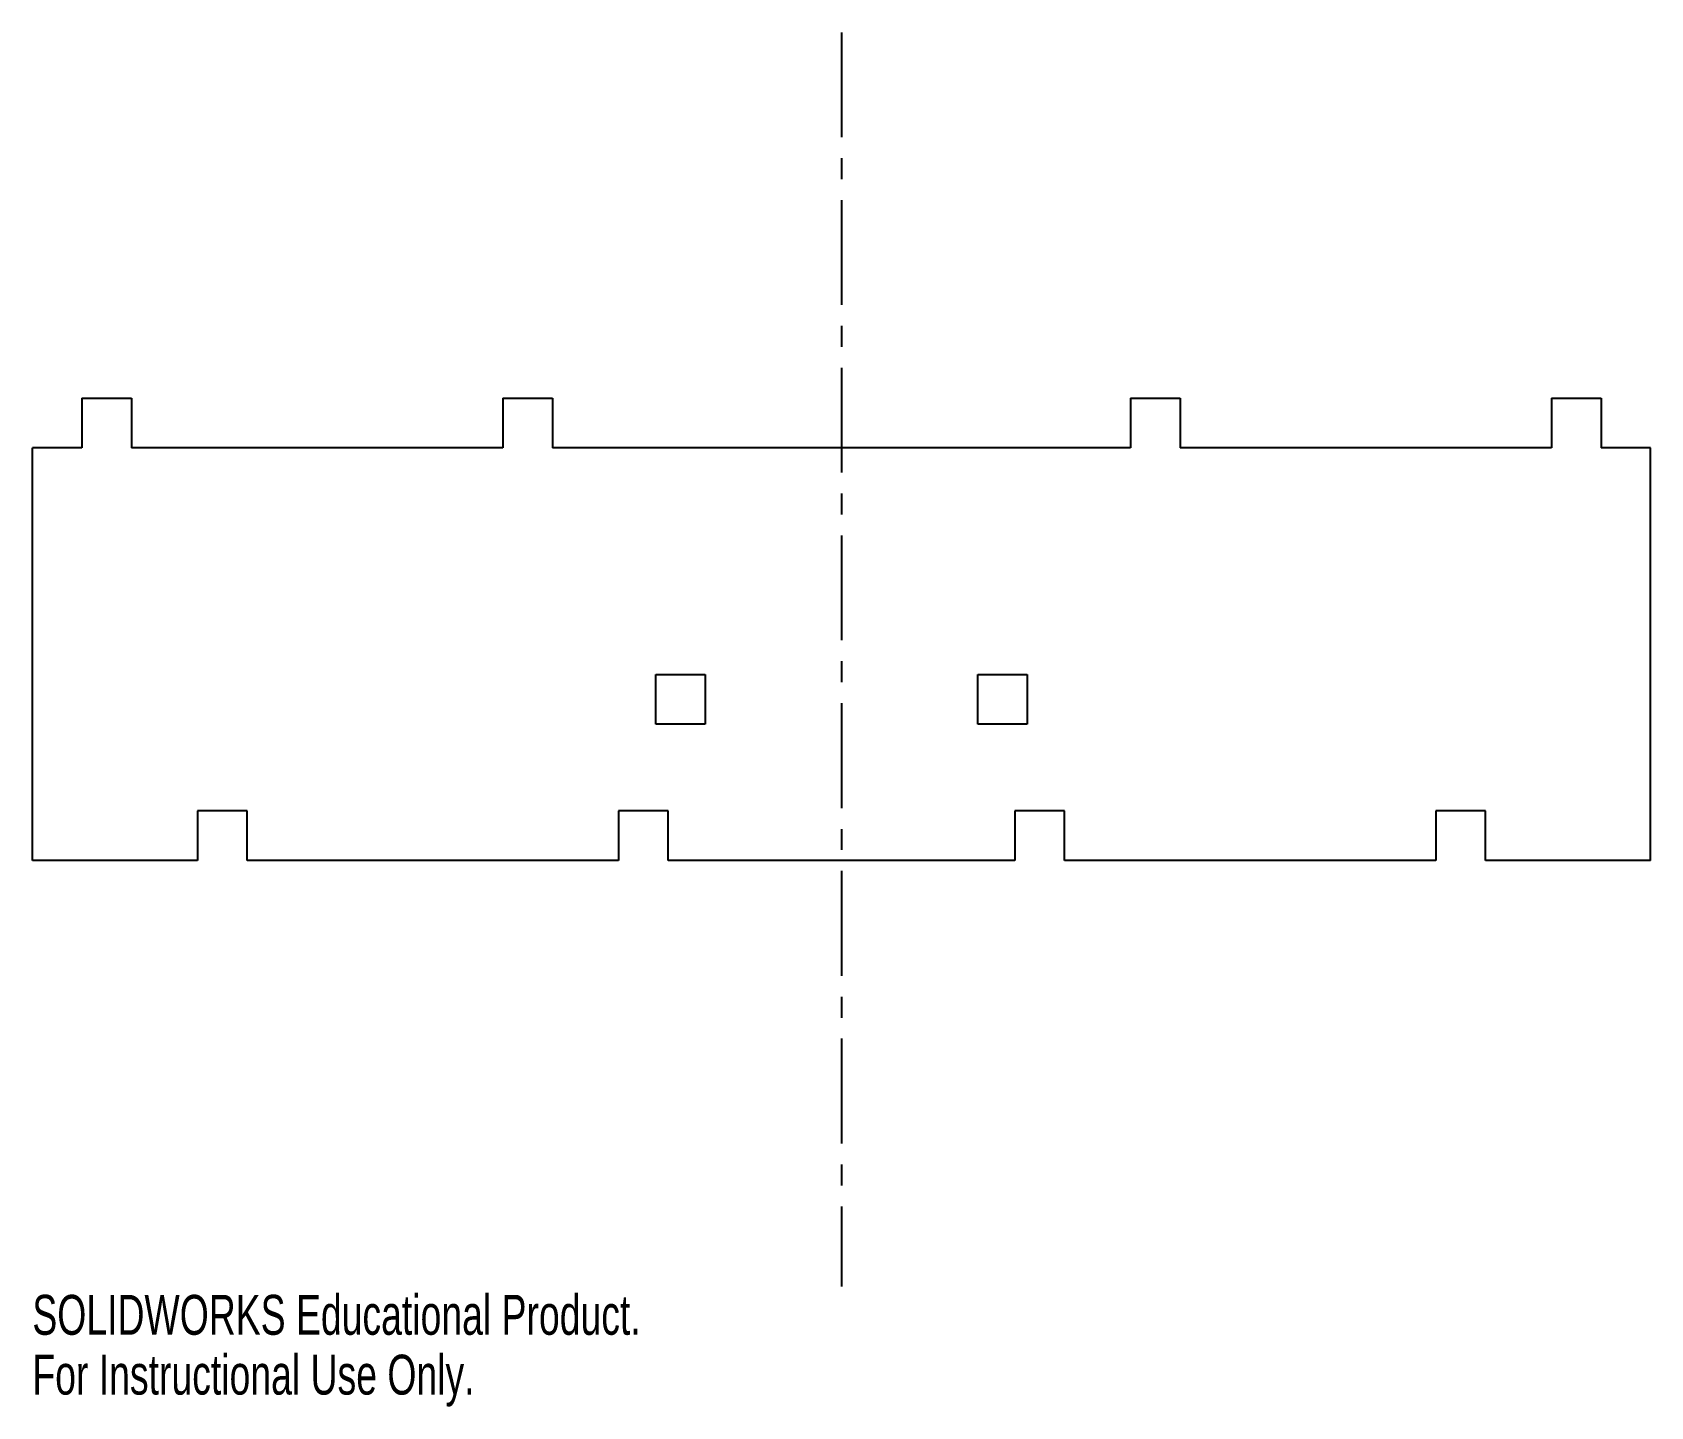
# Model space of a CAD drawing. Header units: millimetres. Extents: x -98 to 98, y -116 to 50.
import ezdxf

# ---------------------------------------------------------------- set-up
doc = ezdxf.new("R2010")
doc.units = ezdxf.units.MM
doc.linetypes.add('CENTERX2', pattern=[20.32, 12.7, -2.54, 2.54, -2.54])
doc.styles.add('SLDTEXTSTYLE0', font='TXT', dxfattribs={"width": 0.7})

msp = doc.modelspace()

# ---------------------------------------------------------------- linework, layer by layer
at = {"color": 7, "linetype": 'CENTERX2'}
msp.add_line((0, 50.32), (0, -101.62), dxfattribs=at)
at = {"color": 7, "linetype": 'Continuous', "lineweight": 25}
for p, q in [((-92, 6), (-92, 0)), ((-92, 6), (-86, 6)), ((-86, 6), (-86, 0)), ((-41, 6), (-41, 0)), ((-41, 6), (-35, 6)), ((-35, 6), (-35, 0)), ((35, 6), (35, 0)), ((35, 6), (41, 6)), ((41, 6), (41, 0)), ((86, 6), (86, 0)), ((86, 6), (92, 6)), ((92, 6), (92, 0)), ((-98, -50), (-98, 0)), ((-92, 0), (-98, 0)), ((-41, 0), (-86, 0)), ((35, 0), (-35, 0)), ((86, 0), (41, 0)), ((98, 0), (92, 0)), ((98, -50), (98, 0)), ((-22.5, -27.5), (-16.5, -27.5)), ((-22.5, -33.5), (-22.5, -27.5)), ((-16.5, -27.5), (-16.5, -33.5)), ((16.5, -27.5), (22.5, -27.5)), ((16.5, -33.5), (16.5, -27.5)), ((22.5, -27.5), (22.5, -33.5)), ((-16.5, -33.5), (-22.5, -33.5)), ((22.5, -33.5), (16.5, -33.5)), ((-72, -44), (-78, -44)), ((-78, -44), (-78, -50)), ((-72, -50), (-72, -44)), ((-21, -44), (-27, -44)), ((-27, -44), (-27, -50)), ((-21, -50), (-21, -44)), ((27, -44), (21, -44)), ((21, -44), (21, -50)), ((27, -50), (27, -44)), ((78, -44), (72, -44)), ((72, -44), (72, -50)), ((78, -50), (78, -44)), ((-78, -50), (-98, -50)), ((-27, -50), (-72, -50)), ((21, -50), (-21, -50)), ((72, -50), (27, -50)), ((98, -50), (78, -50))]:
    msp.add_line(p, q, dxfattribs=at)

# ---------------------------------------------------------------- texts
at = {"color": 7, "linetype": 'Continuous', "char_height": 4.8336, "attachment_point": 1, "style": 'SLDTEXTSTYLE0'}
for s, insert in [('SOLIDWORKS Educational Product.', (-98, -102.64)), ('For Instructional Use Only.', (-98, -109.89))]:
    msp.add_mtext(s, dxfattribs=dict(at, insert=insert))

doc.saveas('drawing.dxf')
